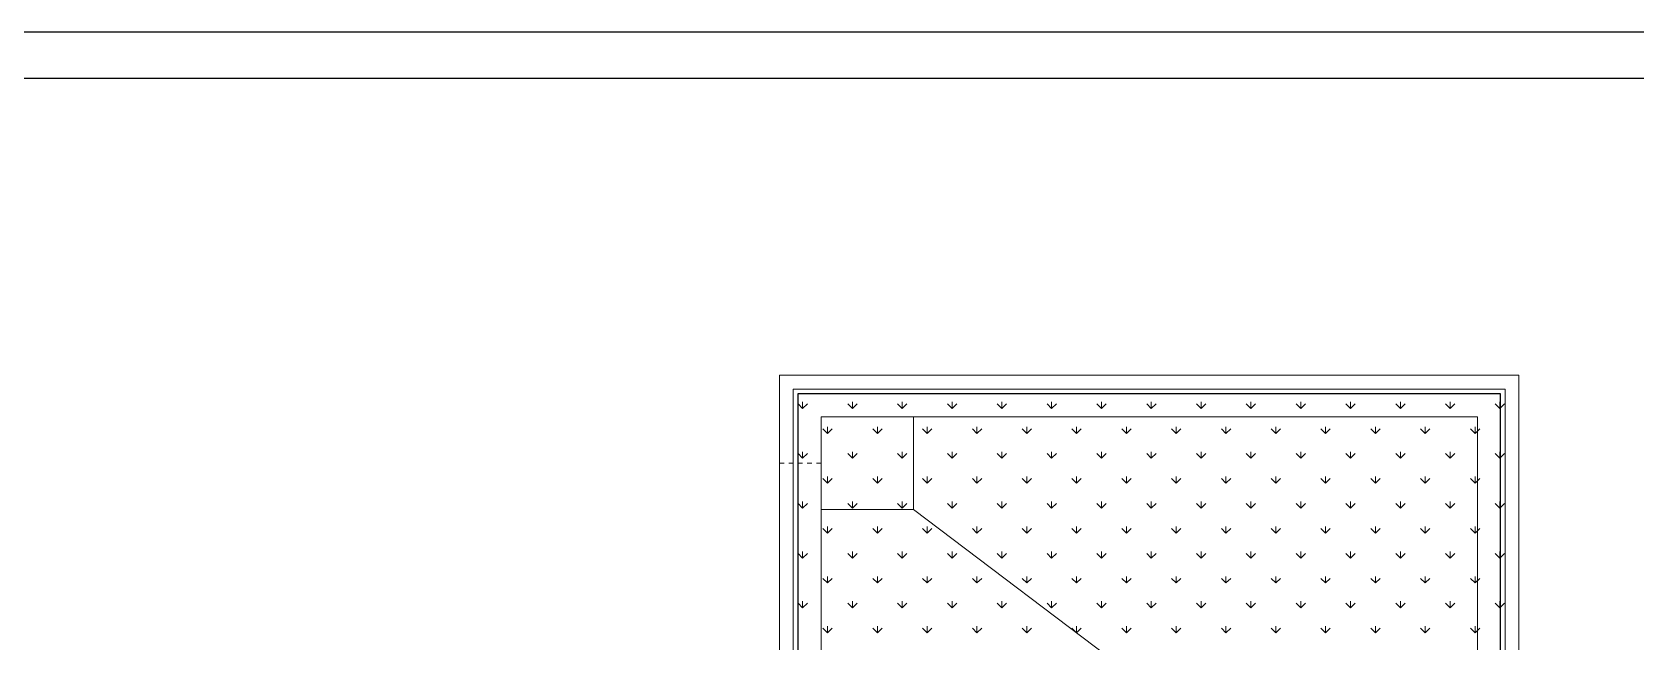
# Model space of a CAD drawing. Header units: millimetres. Extents: x 1780 to 154263, y -7240 to 17216.
# Drawn here: x 98697 to 100432, y 4624 to 5283 of the extents above; entities that cross this region are included whole.
import ezdxf
from ezdxf.enums import TextEntityAlignment as Align

# ---------------------------------------------------------------- set-up
doc = ezdxf.new("R2010")
doc.units = ezdxf.units.MM
doc.linetypes.add('0.5_0.5', pattern=[1, 0.5, -0.5])
for name, color, linetype, lineweight in [('2d_SX_instalacje - kanalizacja opadowa', 130, 'Continuous', 5), ('2d_SX_oznaczenia', 40, 'Continuous', 0), ('2d_SX_szraf', 251, 'Continuous', 0), ('2d_SX_widok', 10, 'Continuous', 9)]:
    doc.layers.add(name, color=color, linetype=linetype, lineweight=lineweight)
doc.layers.add('2d_SX_powierzchnia', color=251, linetype='Continuous', plot=False)
doc.layers.add('2d_SX_PZT_50% pow biol czynna', color=7, linetype='Continuous', lineweight=9, true_color=0x328217)
doc.layers.add('2d_SX_rewizja 18 września', color=210, linetype='Continuous')
doc.layers.add('60 instalacje elektryka', color=10, linetype='Continuous')
doc.styles.add('superhelix light', font='')
doc.styles.get('superhelix light').set_extended_font_data('Bahnschrift Light')

# ---------------------------------------------------------------- blocks, each defined once
blk = doc.blocks.new('PDKLD 1 A')
at = {"layer": '2d_SX_instalacje - kanalizacja opadowa', "color": 8, "linetype": '0.5_0.5', "ltscale": 10}
blk.add_line((77650, -12975), (77695, -12975), dxfattribs=at)
at = {"layer": '2d_SX_powierzchnia', "color": 8}
for p, q in [((78430, -12900), (77670, -12900)), ((77670, -12900), (77670, -13486)), ((78430, -13486), (78430, -12900))]:
    blk.add_line(p, q, dxfattribs=at)
at = {"layer": '2d_SX_PZT_50% pow biol czynna', "color": 8}
for p, q in [((78435, -12895), (77665, -12895)), ((77665, -12895), (77665, -13246)), ((78435, -13246), (78435, -12895))]:
    blk.add_line(p, q, dxfattribs=at)
at = {"layer": '2d_SX_szraf', "color": 8, "linetype": 'Continuous'}
for p, q in [((77675.1, -12915.9), (77670.1, -12910.9)), ((77675.1, -12915.9), (77675.1, -12908.8)), ((77675.1, -12915.9), (77680.2, -12910.9)), ((77729, -12915.9), (77724, -12910.9)), ((77729, -12915.9), (77729, -12908.8)), ((77729, -12915.9), (77734.1, -12910.9)), ((77782.9, -12915.9), (77777.9, -12910.9)), ((77782.9, -12915.9), (77782.9, -12908.8)), ((77782.9, -12915.9), (77788, -12910.9)), ((77836.8, -12915.9), (77831.7, -12910.9)), ((77836.8, -12915.9), (77836.8, -12908.8)), ((77836.8, -12915.9), (77841.8, -12910.9)), ((77890.7, -12915.9), (77885.6, -12910.9)), ((77890.7, -12915.9), (77890.7, -12908.8)), ((77890.7, -12915.9), (77895.7, -12910.9)), ((77944.5, -12915.9), (77939.5, -12910.9)), ((77944.5, -12915.9), (77944.5, -12908.8)), ((77944.5, -12915.9), (77949.6, -12910.9)), ((77998.4, -12915.9), (77993.4, -12910.9)), ((77998.4, -12915.9), (77998.4, -12908.8)), ((77998.4, -12915.9), (78003.5, -12910.9)), ((78052.3, -12915.9), (78047.3, -12910.9)), ((78052.3, -12915.9), (78052.3, -12908.8)), ((78052.3, -12915.9), (78057.4, -12910.9)), ((78106.2, -12915.9), (78101.1, -12910.9)), ((78106.2, -12915.9), (78106.2, -12908.8)), ((78106.2, -12915.9), (78111.2, -12910.9)), ((78160.1, -12915.9), (78155, -12910.9)), ((78160.1, -12915.9), (78160.1, -12908.8)), ((78160.1, -12915.9), (78165.1, -12910.9)), ((78214, -12915.9), (78208.9, -12910.9)), ((78214, -12915.9), (78214, -12908.8)), ((78214, -12915.9), (78219, -12910.9)), ((78267.8, -12915.9), (78262.8, -12910.9)), ((78267.8, -12915.9), (78267.8, -12908.8)), ((78267.8, -12915.9), (78272.9, -12910.9)), ((78321.7, -12915.9), (78316.7, -12910.9)), ((78321.7, -12915.9), (78321.7, -12908.8)), ((78321.7, -12915.9), (78326.8, -12910.9)), ((78375.6, -12915.9), (78370.5, -12910.9)), ((78375.6, -12915.9), (78375.6, -12908.8)), ((78375.6, -12915.9), (78380.7, -12910.9)), ((78429.5, -12915.9), (78424.4, -12910.9)), ((78429.5, -12915.9), (78429.5, -12908.8)), ((78429.5, -12915.9), (78434.5, -12910.9)), ((77702.1, -12942.9), (77697, -12937.8)), ((77702.1, -12942.9), (77702.1, -12935.7)), ((77702.1, -12942.9), (77707.1, -12937.8)), ((77756, -12942.9), (77750.9, -12937.8)), ((77756, -12942.9), (77756, -12935.7)), ((77756, -12942.9), (77761, -12937.8)), ((77809.8, -12942.9), (77804.8, -12937.8)), ((77809.8, -12942.9), (77809.8, -12935.7)), ((77809.8, -12942.9), (77814.9, -12937.8)), ((77863.7, -12942.9), (77858.7, -12937.8)), ((77863.7, -12942.9), (77863.7, -12935.7)), ((77863.7, -12942.9), (77868.8, -12937.8)), ((77917.6, -12942.9), (77912.6, -12937.8)), ((77917.6, -12942.9), (77917.6, -12935.7)), ((77917.6, -12942.9), (77922.7, -12937.8)), ((77971.5, -12942.9), (77966.4, -12937.8)), ((77971.5, -12942.9), (77971.5, -12935.7)), ((77971.5, -12942.9), (77976.5, -12937.8)), ((78025.4, -12942.9), (78020.3, -12937.8)), ((78025.4, -12942.9), (78025.4, -12935.7)), ((78025.4, -12942.9), (78030.4, -12937.8)), ((78079.3, -12942.9), (78074.2, -12937.8)), ((78079.3, -12942.9), (78079.3, -12935.7)), ((78079.3, -12942.9), (78084.3, -12937.8)), ((78133.1, -12942.9), (78128.1, -12937.8)), ((78133.1, -12942.9), (78133.1, -12935.7)), ((78133.1, -12942.9), (78138.2, -12937.8)), ((78187, -12942.9), (78182, -12937.8)), ((78187, -12942.9), (78187, -12935.7)), ((78187, -12942.9), (78192.1, -12937.8)), ((78240.9, -12942.9), (78235.8, -12937.8)), ((78240.9, -12942.9), (78240.9, -12935.7)), ((78240.9, -12942.9), (78245.9, -12937.8)), ((78294.8, -12942.9), (78289.7, -12937.8)), ((78294.8, -12942.9), (78294.8, -12935.7)), ((78294.8, -12942.9), (78299.8, -12937.8)), ((78348.7, -12942.9), (78343.6, -12937.8)), ((78348.7, -12942.9), (78348.7, -12935.7)), ((78348.7, -12942.9), (78353.7, -12937.8)), ((78402.5, -12942.9), (78397.5, -12937.8)), ((78402.5, -12942.9), (78402.5, -12935.7)), ((78402.5, -12942.9), (78407.6, -12937.8)), ((77675.1, -12969.8), (77670.1, -12964.7)), ((77675.1, -12969.8), (77675.1, -12962.7)), ((77675.1, -12969.8), (77680.2, -12964.7)), ((77729, -12969.8), (77724, -12964.7)), ((77729, -12969.8), (77729, -12962.7)), ((77729, -12969.8), (77734.1, -12964.7)), ((77782.9, -12969.8), (77777.9, -12964.7)), ((77782.9, -12969.8), (77782.9, -12962.7)), ((77782.9, -12969.8), (77788, -12964.7)), ((77836.8, -12969.8), (77831.7, -12964.7)), ((77836.8, -12969.8), (77836.8, -12962.7)), ((77836.8, -12969.8), (77841.8, -12964.7)), ((77890.7, -12969.8), (77885.6, -12964.7)), ((77890.7, -12969.8), (77890.7, -12962.7)), ((77890.7, -12969.8), (77895.7, -12964.7)), ((77944.5, -12969.8), (77939.5, -12964.7)), ((77944.5, -12969.8), (77944.5, -12962.7)), ((77944.5, -12969.8), (77949.6, -12964.7)), ((77998.4, -12969.8), (77993.4, -12964.7)), ((77998.4, -12969.8), (77998.4, -12962.7)), ((77998.4, -12969.8), (78003.5, -12964.7)), ((78052.3, -12969.8), (78047.3, -12964.7)), ((78052.3, -12969.8), (78052.3, -12962.7)), ((78052.3, -12969.8), (78057.4, -12964.7)), ((78106.2, -12969.8), (78101.1, -12964.7)), ((78106.2, -12969.8), (78106.2, -12962.7)), ((78106.2, -12969.8), (78111.2, -12964.7)), ((78160.1, -12969.8), (78155, -12964.7)), ((78160.1, -12969.8), (78160.1, -12962.7)), ((78160.1, -12969.8), (78165.1, -12964.7)), ((78214, -12969.8), (78208.9, -12964.7)), ((78214, -12969.8), (78214, -12962.7)), ((78214, -12969.8), (78219, -12964.7)), ((78267.8, -12969.8), (78262.8, -12964.7)), ((78267.8, -12969.8), (78267.8, -12962.7)), ((78267.8, -12969.8), (78272.9, -12964.7)), ((78321.7, -12969.8), (78316.7, -12964.7)), ((78321.7, -12969.8), (78321.7, -12962.7)), ((78321.7, -12969.8), (78326.8, -12964.7)), ((78375.6, -12969.8), (78370.5, -12964.7)), ((78375.6, -12969.8), (78375.6, -12962.7)), ((78375.6, -12969.8), (78380.7, -12964.7)), ((78429.5, -12969.8), (78424.4, -12964.7)), ((78429.5, -12969.8), (78429.5, -12962.7)), ((78429.5, -12969.8), (78434.5, -12964.7)), ((77702.1, -12996.7), (77697, -12991.7)), ((77702.1, -12996.7), (77702.1, -12989.6)), ((77702.1, -12996.7), (77707.1, -12991.7)), ((77756, -12996.7), (77750.9, -12991.7)), ((77756, -12996.7), (77756, -12989.6)), ((77756, -12996.7), (77761, -12991.7)), ((77809.8, -12996.7), (77804.8, -12991.7)), ((77809.8, -12996.7), (77809.8, -12989.6)), ((77809.8, -12996.7), (77814.9, -12991.7)), ((77863.7, -12996.7), (77858.7, -12991.7)), ((77863.7, -12996.7), (77863.7, -12989.6)), ((77863.7, -12996.7), (77868.8, -12991.7)), ((77917.6, -12996.7), (77912.6, -12991.7)), ((77917.6, -12996.7), (77917.6, -12989.6)), ((77917.6, -12996.7), (77922.7, -12991.7)), ((77971.5, -12996.7), (77966.4, -12991.7)), ((77971.5, -12996.7), (77971.5, -12989.6)), ((77971.5, -12996.7), (77976.5, -12991.7)), ((78025.4, -12996.7), (78020.3, -12991.7)), ((78025.4, -12996.7), (78025.4, -12989.6)), ((78025.4, -12996.7), (78030.4, -12991.7)), ((78079.3, -12996.7), (78074.2, -12991.7)), ((78079.3, -12996.7), (78079.3, -12989.6)), ((78079.3, -12996.7), (78084.3, -12991.7)), ((78133.1, -12996.7), (78128.1, -12991.7)), ((78133.1, -12996.7), (78133.1, -12989.6)), ((78133.1, -12996.7), (78138.2, -12991.7)), ((78187, -12996.7), (78182, -12991.7)), ((78187, -12996.7), (78187, -12989.6)), ((78187, -12996.7), (78192.1, -12991.7)), ((78240.9, -12996.7), (78235.8, -12991.7)), ((78240.9, -12996.7), (78240.9, -12989.6)), ((78240.9, -12996.7), (78245.9, -12991.7)), ((78294.8, -12996.7), (78289.7, -12991.7)), ((78294.8, -12996.7), (78294.8, -12989.6)), ((78294.8, -12996.7), (78299.8, -12991.7)), ((78348.7, -12996.7), (78343.6, -12991.7)), ((78348.7, -12996.7), (78348.7, -12989.6)), ((78348.7, -12996.7), (78353.7, -12991.7)), ((78402.5, -12996.7), (78397.5, -12991.7)), ((78402.5, -12996.7), (78402.5, -12989.6)), ((78402.5, -12996.7), (78407.6, -12991.7)), ((77675.1, -13023.7), (77670.1, -13018.6)), ((77675.1, -13023.7), (77675.1, -13016.5)), ((77675.1, -13023.7), (77680.2, -13018.6)), ((77729, -13023.7), (77724, -13018.6)), ((77729, -13023.7), (77729, -13016.5)), ((77729, -13023.7), (77734.1, -13018.6)), ((77782.9, -13023.7), (77777.9, -13018.6)), ((77782.9, -13023.7), (77782.9, -13016.5)), ((77782.9, -13023.7), (77788, -13018.6)), ((77836.8, -13023.7), (77831.7, -13018.6)), ((77836.8, -13023.7), (77836.8, -13016.5)), ((77836.8, -13023.7), (77841.8, -13018.6)), ((77890.7, -13023.7), (77885.6, -13018.6)), ((77890.7, -13023.7), (77890.7, -13016.5)), ((77890.7, -13023.7), (77895.7, -13018.6)), ((77944.5, -13023.7), (77939.5, -13018.6)), ((77944.5, -13023.7), (77944.5, -13016.5)), ((77944.5, -13023.7), (77949.6, -13018.6)), ((77998.4, -13023.7), (77993.4, -13018.6)), ((77998.4, -13023.7), (77998.4, -13016.5)), ((77998.4, -13023.7), (78003.5, -13018.6)), ((78052.3, -13023.7), (78047.3, -13018.6)), ((78052.3, -13023.7), (78052.3, -13016.5)), ((78052.3, -13023.7), (78057.4, -13018.6)), ((78106.2, -13023.7), (78101.1, -13018.6)), ((78106.2, -13023.7), (78106.2, -13016.5)), ((78106.2, -13023.7), (78111.2, -13018.6)), ((78160.1, -13023.7), (78155, -13018.6)), ((78160.1, -13023.7), (78160.1, -13016.5)), ((78160.1, -13023.7), (78165.1, -13018.6)), ((78214, -13023.7), (78208.9, -13018.6)), ((78214, -13023.7), (78214, -13016.5)), ((78214, -13023.7), (78219, -13018.6)), ((78267.8, -13023.7), (78262.8, -13018.6)), ((78267.8, -13023.7), (78267.8, -13016.5)), ((78267.8, -13023.7), (78272.9, -13018.6)), ((78321.7, -13023.7), (78316.7, -13018.6)), ((78321.7, -13023.7), (78321.7, -13016.5)), ((78321.7, -13023.7), (78326.8, -13018.6)), ((78375.6, -13023.7), (78370.5, -13018.6)), ((78375.6, -13023.7), (78375.6, -13016.5)), ((78375.6, -13023.7), (78380.7, -13018.6)), ((78429.5, -13023.7), (78424.4, -13018.6)), ((78429.5, -13023.7), (78429.5, -13016.5)), ((78429.5, -13023.7), (78434.5, -13018.6)), ((77702.1, -13050.6), (77697, -13045.6)), ((77702.1, -13050.6), (77702.1, -13043.5)), ((77702.1, -13050.6), (77707.1, -13045.6)), ((77756, -13050.6), (77750.9, -13045.6)), ((77756, -13050.6), (77756, -13043.5)), ((77756, -13050.6), (77761, -13045.6)), ((77809.8, -13050.6), (77804.8, -13045.6)), ((77809.8, -13050.6), (77809.8, -13043.5)), ((77809.8, -13050.6), (77814.9, -13045.6)), ((77863.7, -13050.6), (77858.7, -13045.6)), ((77863.7, -13050.6), (77863.7, -13043.5)), ((77863.7, -13050.6), (77868.8, -13045.6)), ((77917.6, -13050.6), (77912.6, -13045.6)), ((77917.6, -13050.6), (77917.6, -13043.5)), ((77917.6, -13050.6), (77922.7, -13045.6)), ((77971.5, -13050.6), (77966.4, -13045.6)), ((77971.5, -13050.6), (77971.5, -13043.5)), ((77971.5, -13050.6), (77976.5, -13045.6)), ((78025.4, -13050.6), (78020.3, -13045.6)), ((78025.4, -13050.6), (78025.4, -13043.5)), ((78025.4, -13050.6), (78030.4, -13045.6)), ((78079.3, -13050.6), (78074.2, -13045.6)), ((78079.3, -13050.6), (78079.3, -13043.5)), ((78079.3, -13050.6), (78084.3, -13045.6)), ((78133.1, -13050.6), (78128.1, -13045.6)), ((78133.1, -13050.6), (78133.1, -13043.5)), ((78133.1, -13050.6), (78138.2, -13045.6)), ((78187, -13050.6), (78182, -13045.6)), ((78187, -13050.6), (78187, -13043.5)), ((78187, -13050.6), (78192.1, -13045.6)), ((78240.9, -13050.6), (78235.8, -13045.6)), ((78240.9, -13050.6), (78240.9, -13043.5)), ((78240.9, -13050.6), (78245.9, -13045.6)), ((78294.8, -13050.6), (78289.7, -13045.6)), ((78294.8, -13050.6), (78294.8, -13043.5)), ((78294.8, -13050.6), (78299.8, -13045.6)), ((78348.7, -13050.6), (78343.6, -13045.6)), ((78348.7, -13050.6), (78348.7, -13043.5)), ((78348.7, -13050.6), (78353.7, -13045.6)), ((78402.5, -13050.6), (78397.5, -13045.6)), ((78402.5, -13050.6), (78402.5, -13043.5)), ((78402.5, -13050.6), (78407.6, -13045.6)), ((77675.1, -13077.6), (77670.1, -13072.5)), ((77675.1, -13077.6), (77675.1, -13070.4)), ((77675.1, -13077.6), (77680.2, -13072.5)), ((77729, -13077.6), (77724, -13072.5)), ((77729, -13077.6), (77729, -13070.4)), ((77729, -13077.6), (77734.1, -13072.5)), ((77782.9, -13077.6), (77777.9, -13072.5)), ((77782.9, -13077.6), (77782.9, -13070.4)), ((77782.9, -13077.6), (77788, -13072.5)), ((77836.8, -13077.6), (77831.7, -13072.5)), ((77836.8, -13077.6), (77836.8, -13070.4)), ((77836.8, -13077.6), (77841.8, -13072.5)), ((77890.7, -13077.6), (77885.6, -13072.5)), ((77890.7, -13077.6), (77890.7, -13070.4)), ((77890.7, -13077.6), (77895.7, -13072.5)), ((77944.5, -13077.6), (77939.5, -13072.5)), ((77944.5, -13077.6), (77944.5, -13070.4)), ((77944.5, -13077.6), (77949.6, -13072.5)), ((77998.4, -13077.6), (77993.4, -13072.5)), ((77998.4, -13077.6), (77998.4, -13070.4)), ((77998.4, -13077.6), (78003.5, -13072.5)), ((78052.3, -13077.6), (78047.3, -13072.5)), ((78052.3, -13077.6), (78052.3, -13070.4)), ((78052.3, -13077.6), (78057.4, -13072.5)), ((78106.2, -13077.6), (78101.1, -13072.5)), ((78106.2, -13077.6), (78106.2, -13070.4)), ((78106.2, -13077.6), (78111.2, -13072.5)), ((78160.1, -13077.6), (78155, -13072.5)), ((78160.1, -13077.6), (78160.1, -13070.4)), ((78160.1, -13077.6), (78165.1, -13072.5)), ((78214, -13077.6), (78208.9, -13072.5)), ((78214, -13077.6), (78214, -13070.4)), ((78214, -13077.6), (78219, -13072.5)), ((78267.8, -13077.6), (78262.8, -13072.5)), ((78267.8, -13077.6), (78267.8, -13070.4)), ((78267.8, -13077.6), (78272.9, -13072.5)), ((78321.7, -13077.6), (78316.7, -13072.5)), ((78321.7, -13077.6), (78321.7, -13070.4)), ((78321.7, -13077.6), (78326.8, -13072.5)), ((78375.6, -13077.6), (78370.5, -13072.5)), ((78375.6, -13077.6), (78375.6, -13070.4)), ((78375.6, -13077.6), (78380.7, -13072.5)), ((78429.5, -13077.6), (78424.4, -13072.5)), ((78429.5, -13077.6), (78429.5, -13070.4)), ((78429.5, -13077.6), (78434.5, -13072.5)), ((77702.1, -13104.5), (77697, -13099.5)), ((77702.1, -13104.5), (77702.1, -13097.4)), ((77702.1, -13104.5), (77707.1, -13099.5)), ((77756, -13104.5), (77750.9, -13099.5)), ((77756, -13104.5), (77756, -13097.4)), ((77756, -13104.5), (77761, -13099.5)), ((77809.8, -13104.5), (77804.8, -13099.5)), ((77809.8, -13104.5), (77809.8, -13097.4)), ((77809.8, -13104.5), (77814.9, -13099.5)), ((77863.7, -13104.5), (77858.7, -13099.5)), ((77863.7, -13104.5), (77863.7, -13097.4)), ((77863.7, -13104.5), (77868.8, -13099.5)), ((77917.6, -13104.5), (77912.6, -13099.5)), ((77917.6, -13104.5), (77917.6, -13097.4)), ((77917.6, -13104.5), (77922.7, -13099.5)), ((77971.5, -13104.5), (77966.4, -13099.5)), ((77971.5, -13104.5), (77971.5, -13097.4)), ((77971.5, -13104.5), (77976.5, -13099.5)), ((78025.4, -13104.5), (78020.3, -13099.5)), ((78025.4, -13104.5), (78025.4, -13097.4)), ((78025.4, -13104.5), (78030.4, -13099.5)), ((78079.3, -13104.5), (78074.2, -13099.5)), ((78079.3, -13104.5), (78079.3, -13097.4)), ((78079.3, -13104.5), (78084.3, -13099.5)), ((78133.1, -13104.5), (78128.1, -13099.5)), ((78133.1, -13104.5), (78133.1, -13097.4)), ((78133.1, -13104.5), (78138.2, -13099.5)), ((78187, -13104.5), (78182, -13099.5)), ((78187, -13104.5), (78187, -13097.4)), ((78187, -13104.5), (78192.1, -13099.5)), ((78240.9, -13104.5), (78235.8, -13099.5)), ((78240.9, -13104.5), (78240.9, -13097.4)), ((78240.9, -13104.5), (78245.9, -13099.5)), ((78294.8, -13104.5), (78289.7, -13099.5)), ((78294.8, -13104.5), (78294.8, -13097.4)), ((78294.8, -13104.5), (78299.8, -13099.5)), ((78348.7, -13104.5), (78343.6, -13099.5)), ((78348.7, -13104.5), (78348.7, -13097.4)), ((78348.7, -13104.5), (78353.7, -13099.5)), ((78402.5, -13104.5), (78397.5, -13099.5)), ((78402.5, -13104.5), (78402.5, -13097.4)), ((78402.5, -13104.5), (78407.6, -13099.5)), ((77675.1, -13131.4), (77670.1, -13126.4)), ((77675.1, -13131.4), (77675.1, -13124.3)), ((77675.1, -13131.4), (77680.2, -13126.4)), ((77729, -13131.4), (77724, -13126.4)), ((77729, -13131.4), (77729, -13124.3)), ((77729, -13131.4), (77734.1, -13126.4)), ((77782.9, -13131.4), (77777.9, -13126.4)), ((77782.9, -13131.4), (77782.9, -13124.3)), ((77782.9, -13131.4), (77788, -13126.4)), ((77836.8, -13131.4), (77831.7, -13126.4)), ((77836.8, -13131.4), (77836.8, -13124.3)), ((77836.8, -13131.4), (77841.8, -13126.4)), ((77890.7, -13131.4), (77885.6, -13126.4)), ((77890.7, -13131.4), (77890.7, -13124.3)), ((77890.7, -13131.4), (77895.7, -13126.4)), ((77944.5, -13131.4), (77939.5, -13126.4)), ((77944.5, -13131.4), (77944.5, -13124.3)), ((77944.5, -13131.4), (77949.6, -13126.4)), ((77998.4, -13131.4), (77993.4, -13126.4)), ((77998.4, -13131.4), (77998.4, -13124.3)), ((77998.4, -13131.4), (78003.5, -13126.4)), ((78052.3, -13131.4), (78047.3, -13126.4)), ((78052.3, -13131.4), (78052.3, -13124.3)), ((78052.3, -13131.4), (78057.4, -13126.4)), ((78106.2, -13131.4), (78101.1, -13126.4)), ((78106.2, -13131.4), (78106.2, -13124.3)), ((78106.2, -13131.4), (78111.2, -13126.4)), ((78160.1, -13131.4), (78155, -13126.4)), ((78160.1, -13131.4), (78160.1, -13124.3)), ((78160.1, -13131.4), (78165.1, -13126.4)), ((78214, -13131.4), (78208.9, -13126.4)), ((78214, -13131.4), (78214, -13124.3)), ((78214, -13131.4), (78219, -13126.4)), ((78267.8, -13131.4), (78262.8, -13126.4)), ((78267.8, -13131.4), (78267.8, -13124.3)), ((78267.8, -13131.4), (78272.9, -13126.4)), ((78321.7, -13131.4), (78316.7, -13126.4)), ((78321.7, -13131.4), (78321.7, -13124.3)), ((78321.7, -13131.4), (78326.8, -13126.4)), ((78375.6, -13131.4), (78370.5, -13126.4)), ((78375.6, -13131.4), (78375.6, -13124.3)), ((78375.6, -13131.4), (78380.7, -13126.4)), ((78429.5, -13131.4), (78424.4, -13126.4)), ((78429.5, -13131.4), (78429.5, -13124.3)), ((78429.5, -13131.4), (78434.5, -13126.4)), ((77702.1, -13158.4), (77702.1, -13151.2)), ((77756, -13158.4), (77756, -13151.2)), ((77809.8, -13158.4), (77809.8, -13151.2)), ((77863.7, -13158.4), (77863.7, -13151.2)), ((77917.6, -13158.4), (77917.6, -13151.2)), ((77971.5, -13158.4), (77971.5, -13151.2)), ((78025.4, -13158.4), (78025.4, -13151.2)), ((78079.3, -13158.4), (78079.3, -13151.2)), ((78133.1, -13158.4), (78133.1, -13151.2)), ((78187, -13158.4), (78187, -13151.2)), ((78240.9, -13158.4), (78240.9, -13151.2)), ((78294.8, -13158.4), (78294.8, -13151.2)), ((78348.7, -13158.4), (78348.7, -13151.2)), ((78402.5, -13158.4), (78402.5, -13151.2)), ((77702.1, -13158.4), (77697, -13153.3)), ((77702.1, -13158.4), (77707.1, -13153.3)), ((77756, -13158.4), (77750.9, -13153.3)), ((77756, -13158.4), (77761, -13153.3)), ((77809.8, -13158.4), (77804.8, -13153.3)), ((77809.8, -13158.4), (77814.9, -13153.3)), ((77863.7, -13158.4), (77858.7, -13153.3)), ((77863.7, -13158.4), (77868.8, -13153.3)), ((77917.6, -13158.4), (77912.6, -13153.3)), ((77917.6, -13158.4), (77922.7, -13153.3)), ((77971.5, -13158.4), (77966.4, -13153.3)), ((77971.5, -13158.4), (77976.5, -13153.3)), ((78025.4, -13158.4), (78020.3, -13153.3)), ((78025.4, -13158.4), (78030.4, -13153.3)), ((78079.3, -13158.4), (78074.2, -13153.3)), ((78079.3, -13158.4), (78084.3, -13153.3)), ((78133.1, -13158.4), (78128.1, -13153.3)), ((78133.1, -13158.4), (78138.2, -13153.3)), ((78187, -13158.4), (78182, -13153.3)), ((78187, -13158.4), (78192.1, -13153.3)), ((78240.9, -13158.4), (78235.8, -13153.3)), ((78240.9, -13158.4), (78245.9, -13153.3)), ((78294.8, -13158.4), (78289.7, -13153.3)), ((78294.8, -13158.4), (78299.8, -13153.3)), ((78348.7, -13158.4), (78343.6, -13153.3)), ((78348.7, -13158.4), (78353.7, -13153.3)), ((78402.5, -13158.4), (78397.5, -13153.3)), ((78402.5, -13158.4), (78407.6, -13153.3))]:
    blk.add_line(p, q, dxfattribs=at)
at = {"layer": '2d_SX_szraf', "color": 8}
for p, q in [((77695, -12925), (77795, -12925)), ((77695, -13025), (77695, -12925)), ((78405, -12925), (77695, -12925)), ((77695, -12925), (77695, -13486)), ((77795, -12925), (77795, -13025)), ((78405, -13486), (78405, -12925)), ((77795, -13025), (77695, -13025)), ((78405, -13486), (77795, -13025))]:
    blk.add_line(p, q, dxfattribs=at)
at = {"layer": '2d_SX_widok', "color": 8, "ltscale": 0.5}
for p, q in [((78450, -12880), (77650, -12880)), ((77650, -12880), (77650, -13486)), ((78450, -13486), (78450, -12880)), ((78435, -12895), (77665, -12895)), ((77665, -12895), (77665, -13246)), ((78435, -13246), (78435, -12895))]:
    blk.add_line(p, q, dxfattribs=at)
at = {"layer": '2d_SX_widok', "color": 8}
for p, q in [((78435, -12895), (77665, -12895)), ((77665, -12895), (77665, -13486)), ((78435, -13486), (78435, -12895))]:
    blk.add_line(p, q, dxfattribs=at)
at = {"layer": '2d_SX_oznaczenia', "color": 8, "style": 'superhelix light', "text_generation_flag": 4}
for p in [(78013.7, -13848.8), (78242.4, -14015.6), (77387.3, -14164.7)]:
    blk.add_attdef('NUMER', text='', height=12, rotation=180, dxfattribs=at).set_placement(p, align=Align.MIDDLE_CENTER)

msp = doc.modelspace()

# ---------------------------------------------------------------- linework, layer by layer
at = {"layer": '60 instalacje elektryka'}
for points in [[(101351.3, 5282.9), (97146.7, 5282.9), (97146.7, 2309.7), (101351.3, 2309.7)], [(97238.1, 2359.7), (101300.1, 2359.7), (101300.1, 5232.9), (97238.1, 5232.9)]]:
    msp.add_lwpolyline(points, close=True, dxfattribs=at)

# ---------------------------------------------------------------- block references
at = {"layer": '2d_SX_rewizja 18 września'}
msp.add_blockref('PDKLD 1 A', (21855.4, 17792.1), dxfattribs=at)

doc.saveas('drawing.dxf')
